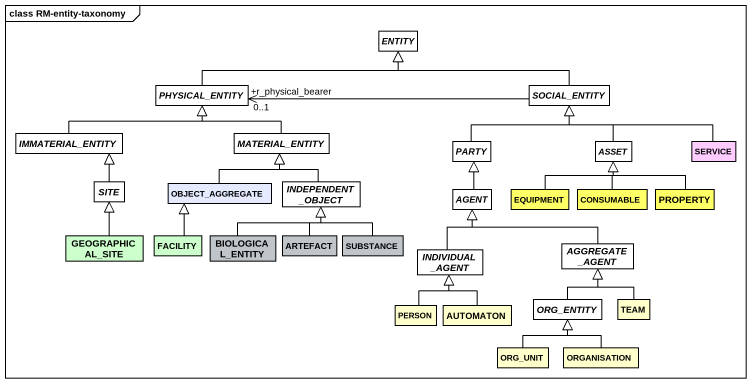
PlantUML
@startuml
mainframe class RM-entity-taxonomy
hide circle
hide empty members
abstract class "ENTITY" as ENTITY_ #FFFFFF
abstract class PHYSICAL_ENTITY #FFFFFF
abstract class SOCIAL_ENTITY #FFFFFF
abstract class IMMATERIAL_ENTITY #FFFFFF
abstract class MATERIAL_ENTITY #FFFFFF
abstract class PARTY #FFFFFF
abstract class ASSET #FFFFFF
class SERVICE #FFCCFF
abstract class SITE #FFFFFF
class OBJECT_AGGREGATE #E5EAFF
abstract class INDEPENDENT_OBJECT #FFFFFF
abstract class "AGENT" as AGENT_ #FFFFFF
class EQUIPMENT #FFFF66
class CONSUMABLE #FFFF66
class PROPERTY #FFFF66
class GEOGRAPHICAL_SITE #CCFFCC
class FACILITY #CCFFCC
class BIOLOGICAL_ENTITY #C0C5CA
class ARTEFACT #C0C5CA
class SUBSTANCE #C0C5CA
abstract class INDIVIDUAL_AGENT #FFFFFF
abstract class AGGREGATE_AGENT #FFFFFF
class "PERSON" as PERSON_
class AUTOMATON
abstract class ORG_ENTITY #FFFFFF
class TEAM
class ORG_UNIT
class ORGANISATION
PHYSICAL_ENTITY -right-|> ENTITY_
SOCIAL_ENTITY -left-|> ENTITY_
SOCIAL_ENTITY -left-> "+r_physical_bearer\n0..1" PHYSICAL_ENTITY
IMMATERIAL_ENTITY -right-|> PHYSICAL_ENTITY
MATERIAL_ENTITY -up-|> PHYSICAL_ENTITY
PARTY -right-|> SOCIAL_ENTITY
ASSET -up-|> SOCIAL_ENTITY
SERVICE -left-|> SOCIAL_ENTITY
SITE -up-|> IMMATERIAL_ENTITY
OBJECT_AGGREGATE -up-|> MATERIAL_ENTITY
INDEPENDENT_OBJECT -up-|> MATERIAL_ENTITY
AGENT_ -up-|> PARTY
EQUIPMENT -up-|> ASSET
CONSUMABLE -up-|> ASSET
PROPERTY -up-|> ASSET
GEOGRAPHICAL_SITE -up-|> SITE
FACILITY -up-|> OBJECT_AGGREGATE
BIOLOGICAL_ENTITY -up-|> INDEPENDENT_OBJECT
ARTEFACT -up-|> INDEPENDENT_OBJECT
SUBSTANCE -up-|> INDEPENDENT_OBJECT
INDIVIDUAL_AGENT -up-|> AGENT_
AGGREGATE_AGENT -left-|> AGENT_
PERSON_ -up-|> INDIVIDUAL_AGENT
AUTOMATON -up-|> INDIVIDUAL_AGENT
ORG_ENTITY -up-|> AGGREGATE_AGENT
TEAM -up-|> AGGREGATE_AGENT
ORG_UNIT -up-|> ORG_ENTITY
ORGANISATION -up-|> ORG_ENTITY
@enduml
